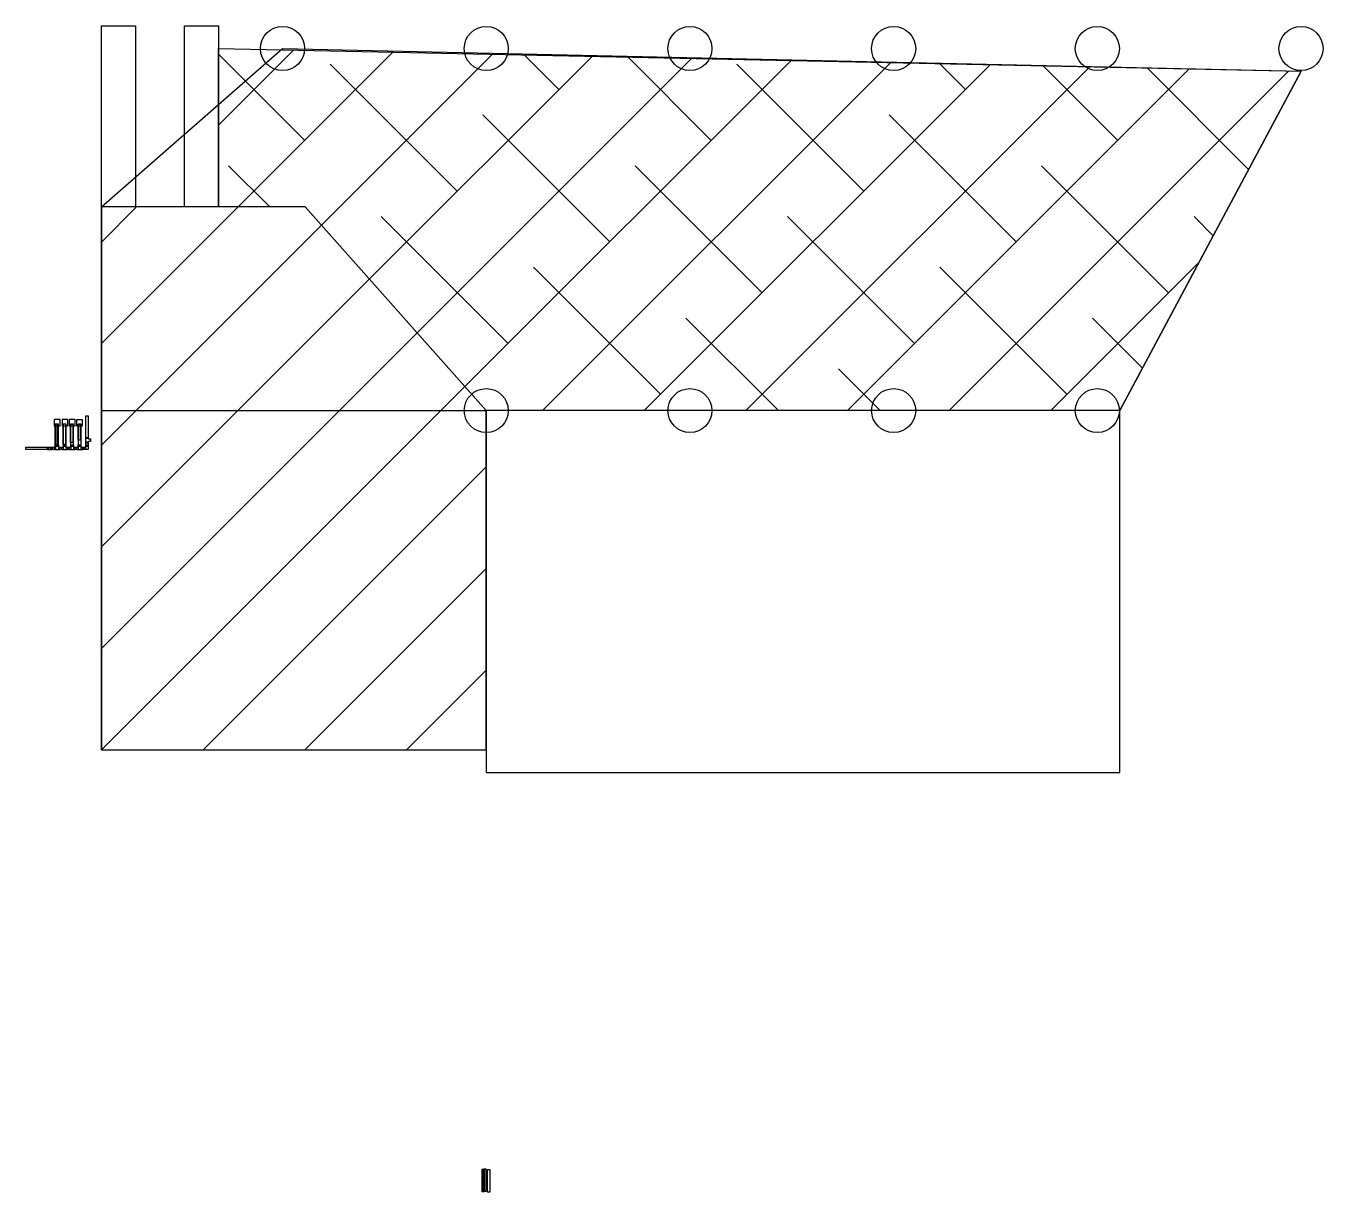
# Model space of a CAD drawing. Header units: millimetres. Extents: x -3.3 to 54, y -19.5 to 32.
import ezdxf

# ---------------------------------------------------------------- set-up
doc = ezdxf.new("R2010")
doc.units = ezdxf.units.MM

# ---------------------------------------------------------------- blocks, each defined once
blk = doc.blocks.new('T-smooth')
for points in [[(8.353, -9.409), (8.422, -9.409), (8.422, -9.519), (8.172, -9.519), (8.172, -9.409), (8.243, -9.409)], [(8.243, -9.409), (8.243, -9.312), (8.353, -9.312), (8.353, -9.409)]]:
    blk.add_lwpolyline(points)

msp = doc.modelspace()

# ---------------------------------------------------------------- hatches: boundary and pattern name
h = msp.add_hatch()
h.set_pattern_fill('ANSI38', color=256, style=0)
h.paths.add_polyline_path([(5.168, 31), (53, 30), (45, 15), (17, 15), (9, 24), (5.168, 24)])
h = msp.add_hatch()
h.set_pattern_fill('ANSI31', color=256, style=0)
h.paths.add_polyline_path([(0, 0), (17, 0), (17, 15), (9, 24), (0, 24)])

# ---------------------------------------------------------------- linework, layer by layer
for p, q in [((0, 24), (8, 31)), ((8, 31), (53, 30)), ((45, 15), (53, 30)), ((0, 15), (0, 24)), ((9, 24), (0, 24)), ((17, 15), (9, 24)), ((0, 0), (0, 15)), ((0, 15), (17, 15)), ((-0.588, 13.386), (-0.588, 13.276))]:
    msp.add_line(p, q)
for points in [[(0, 24), (0, 32), (1.5, 32), (1.5, 24)], [(3.668, 24), (3.668, 32), (5.168, 32), (5.168, 24)], [(17, 15), (17, -1), (45, -1), (45, 15)], [(-2.088, 14.599), (-2.088, 14.33), (-1.827, 14.33), (-1.827, 14.599)], [(-1.944, 13.411), (-2.044, 13.411), (-2.044, 14.411), (-1.944, 14.411)], [(-1.91, 13.418), (-2.01, 13.418), (-2.01, 14.418), (-1.91, 14.418)], [(-1.746, 14.599), (-1.746, 14.33), (-1.485, 14.33), (-1.485, 14.599)], [(-1.699, 13.508), (-1.699, 14.408), (-1.599, 14.408), (-1.599, 13.508)], [(-1.575, 13.418), (-1.675, 13.418), (-1.675, 14.418), (-1.575, 14.418)], [(-1.426, 14.599), (-1.426, 14.33), (-1.165, 14.33), (-1.165, 14.599)], [(-1.367, 13.596), (-1.367, 14.396), (-1.267, 14.396), (-1.267, 13.596)], [(-1.25, 13.418), (-1.35, 13.418), (-1.35, 14.418), (-1.25, 14.418)], [(-1.106, 14.592), (-1.106, 14.323), (-0.845, 14.323), (-0.845, 14.592)], [(-1.038, 13.7), (-1.038, 14.4), (-0.938, 14.4), (-0.938, 13.7)], [(-0.92, 13.418), (-1.02, 13.418), (-1.02, 14.418), (-0.92, 14.418)], [(-0.591, 13.766), (-0.691, 13.766), (-0.691, 14.766), (-0.591, 14.766)], [(-3.34, 13.277), (-3.34, 13.377), (-2.34, 13.377), (-2.34, 13.277)], [(-2.388, 13.273), (-2.388, 13.383), (-2.188, 13.383), (-2.188, 13.273)], [(-2.234, 13.279), (-2.234, 13.379), (-2.034, 13.379), (-2.034, 13.279)], [(-1.889, 13.279), (-1.889, 13.379), (-1.689, 13.379), (-1.689, 13.279)], [(-1.555, 13.279), (-1.555, 13.379), (-1.355, 13.379), (-1.355, 13.279)], [(-1.23, 13.279), (-1.23, 13.379), (-1.03, 13.379), (-1.03, 13.279)], [(-0.904, 13.279), (-0.904, 13.379), (-0.704, 13.379), (-0.704, 13.279)], [(-0.692, 13.42), (-0.692, 13.62), (-0.592, 13.62), (-0.592, 13.42)], [(16.914, -19.524), (16.814, -19.524), (16.814, -18.524), (16.914, -18.524)], [(16.977, -19.517), (16.877, -19.517), (16.877, -18.517), (16.977, -18.517)], [(17.151, -19.537), (17.051, -19.537), (17.051, -18.537), (17.151, -18.537)]]:
    msp.add_lwpolyline(points, close=True)
for points in [[(5.168, 31), (53, 30), (45, 15), (17, 15), (9, 24), (5.168, 24), (5.168, 31)], [(0, 0), (17, 0), (17, 15), (9, 24), (0, 24), (0, 0)], [(-0.588, 13.276), (-0.77, 13.276), (-0.77, 13.386), (-0.698, 13.386)], [(-0.698, 13.386), (-0.698, 13.483), (-0.588, 13.483), (-0.588, 13.386)]]:
    msp.add_lwpolyline(points)
for centre, radius in [((8, 31), 0.974), ((17, 31), 0.974), ((26, 31), 0.974), ((35, 31), 0.974), ((44, 31), 0.974), ((53, 31), 0.974), ((17, 15), 0.974), ((26, 15), 0.974), ((35, 15), 0.974), ((44, 15), 0.974), ((-2.288, 13.333), 0.05)]:
    msp.add_circle(centre, radius)

# ---------------------------------------------------------------- block references
at = {"rotation": 270}
msp.add_blockref('T-smooth', (8.823, 21.989), dxfattribs=at)
for p in [(-10.257, 22.792), (-9.923, 22.792), (-9.597, 22.792), (-9.268, 22.792)]:
    msp.add_blockref('T-smooth', p)

doc.saveas('drawing.dxf')
